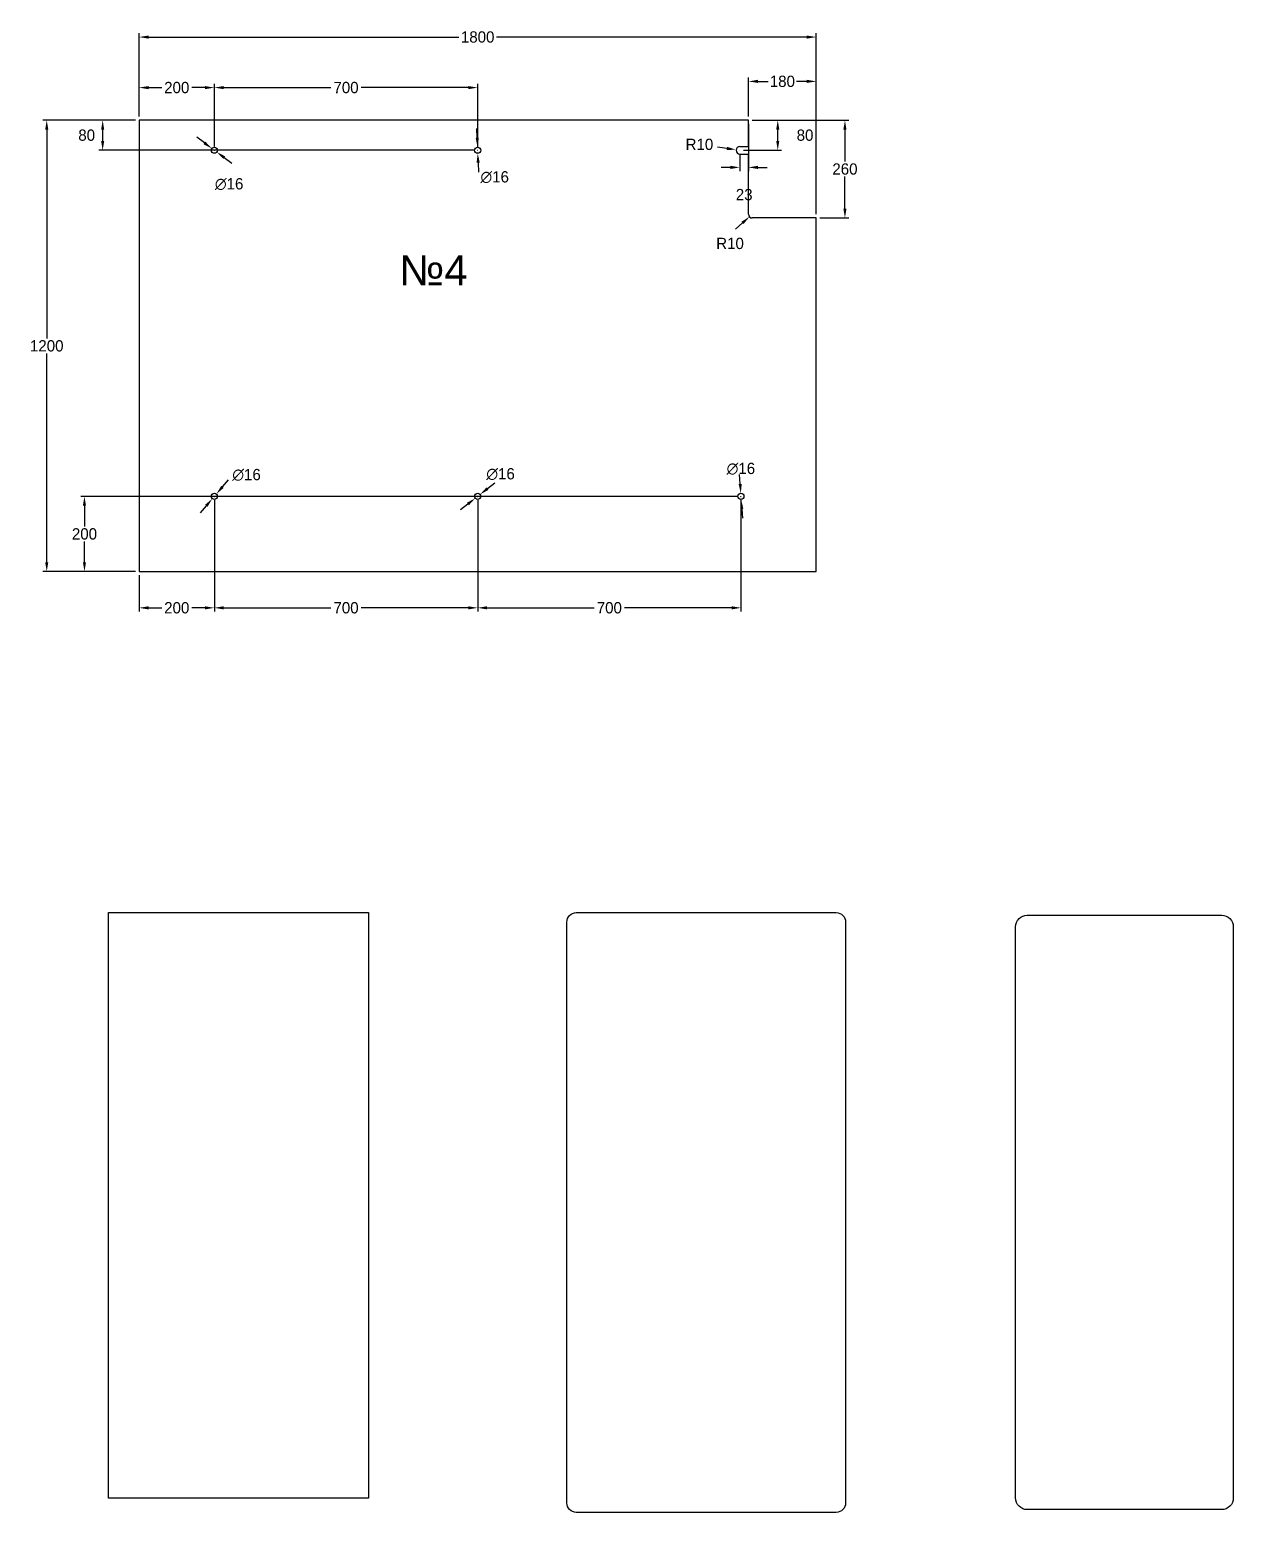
# Model space of a CAD drawing. Header units: millimetres. Extents: x 219 to 11522, y 414 to 4634.
# Drawn here: x 8322 to 11522, y 607 to 4549 of the extents above; entities that cross this region are included whole.
import ezdxf

# ---------------------------------------------------------------- set-up
doc = ezdxf.new("R2010")
doc.units = ezdxf.units.MM
doc.styles.add('ОФОРМИТЕЛЬ', font='txt', dxfattribs={"height": 30})
doc.dimstyles.new('ОФОРМИТЕЛЬ', dxfattribs={"dimtxt": 30, "dimasz": 25, "dimexe": 10, "dimexo": 10, "dimgap": 5, "dimtad": 0, "dimtih": 1, "dimtoh": 1, "dimdec": 0, "dimzin": 0, "dimdsep": 46, "dimtxsty": 'ОФОРМИТЕЛЬ', "dimcen": 0.09, "dimclrd": 256, "dimclre": 256, "dimclrt": 256, "dimadec": 0, "dimazin": 0, "dimtfac": 1, "dimtdec": 4, "dimtofl": 0, "dimtmove": 2, "dimatfit": 3, "dimfxl": 1, "dimtolj": 1, "dimtzin": 0, "dimarcsym": 0})

# ---------------------------------------------------------------- blocks, each defined once
blk = doc.blocks.new('*D55')
at = {"lineweight": -2, "transparency": 16777216}
for p, q in [((8612.6, 4318.1), (8612.6, 4539.1)), ((10412.6, 4058.1), (10412.6, 4539.1)), ((8637.6, 4529.1), (9462.6, 4529.1)), ((10387.6, 4529.1), (9562.6, 4529.1))]:
    blk.add_line(p, q, dxfattribs=at)
at = {"transparency": 16777216}
for points in [[(8637.6, 4533.2), (8637.6, 4524.9), (8612.6, 4529.1)], [(10387.6, 4533.2), (10387.6, 4524.9), (10412.6, 4529.1)]]:
    blk.add_solid(points, dxfattribs=at)
at = {"layer": 'DEFPOINTS', "color": 0, "transparency": 16777216}
for p in [(10412.6, 4529.1), (8612.6, 4308.1), (10412.6, 4048.1)]:
    blk.add_point(p, dxfattribs=at)
at = {"lineweight": 13, "transparency": 16777216, "insert": (9512.6, 4529.1), "char_height": 30, "attachment_point": 5, "style": 'ОФОРМИТЕЛЬ'}
blk.add_mtext('\\A1;1800', dxfattribs=at)
blk = doc.blocks.new('*D56')
at = {"lineweight": -2, "transparency": 16777216}
for p, q in [((8612.6, 4318.1), (8612.6, 4404.7)), ((8637.6, 4394.7), (8672.6, 4394.7)), ((8787.6, 4394.7), (8752.6, 4394.7)), ((8812.6, 4238.1), (8812.6, 4404.7))]:
    blk.add_line(p, q, dxfattribs=at)
at = {"transparency": 16777216}
for points in [[(8637.6, 4398.8), (8637.6, 4390.5), (8612.6, 4394.7)], [(8787.6, 4398.8), (8787.6, 4390.5), (8812.6, 4394.7)]]:
    blk.add_solid(points, dxfattribs=at)
at = {"layer": 'DEFPOINTS', "color": 0, "transparency": 16777216}
for p in [(8812.6, 4394.7), (8612.6, 4308.1), (8812.6, 4228.1)]:
    blk.add_point(p, dxfattribs=at)
at = {"lineweight": 13, "transparency": 16777216, "insert": (8712.6, 4394.7), "char_height": 30, "attachment_point": 5, "style": 'ОФОРМИТЕЛЬ'}
blk.add_mtext('\\A1;200', dxfattribs=at)
blk = doc.blocks.new('*D57')
at = {"lineweight": -2, "transparency": 16777216}
for p, q in [((8812.6, 4238.1), (8812.6, 4404.7)), ((8837.6, 4394.7), (9122.6, 4394.7)), ((9487.6, 4394.7), (9202.6, 4394.7)), ((9512.6, 4238.1), (9512.6, 4404.7))]:
    blk.add_line(p, q, dxfattribs=at)
at = {"transparency": 16777216}
for points in [[(8837.6, 4398.8), (8837.6, 4390.5), (8812.6, 4394.7)], [(9487.6, 4398.8), (9487.6, 4390.5), (9512.6, 4394.7)]]:
    blk.add_solid(points, dxfattribs=at)
at = {"layer": 'DEFPOINTS', "color": 0, "transparency": 16777216}
for p in [(9512.6, 4394.7), (8812.6, 4228.1), (9512.6, 4228.1)]:
    blk.add_point(p, dxfattribs=at)
at = {"lineweight": 13, "transparency": 16777216, "insert": (9162.6, 4394.7), "char_height": 30, "attachment_point": 5, "style": 'ОФОРМИТЕЛЬ'}
blk.add_mtext('\\A1;700', dxfattribs=at)
blk = doc.blocks.new('*D58')
at = {"lineweight": -2, "transparency": 16777216}
for p, q in [((10242.6, 4308.1), (10499, 4308.1)), ((10489, 4283.1), (10489, 4198.1)), ((10489, 4073.1), (10489, 4158.1)), ((10422.6, 4048.1), (10499, 4048.1))]:
    blk.add_line(p, q, dxfattribs=at)
at = {"transparency": 16777216}
for points in [[(10484.8, 4283.1), (10493.1, 4283.1), (10489, 4308.1)], [(10484.8, 4073.1), (10493.1, 4073.1), (10489, 4048.1)]]:
    blk.add_solid(points, dxfattribs=at)
at = {"layer": 'DEFPOINTS', "color": 0, "transparency": 16777216}
for p in [(10232.6, 4308.1), (10412.6, 4048.1), (10489, 4048.1)]:
    blk.add_point(p, dxfattribs=at)
at = {"lineweight": 13, "transparency": 16777216, "insert": (10489, 4178.1), "char_height": 30, "attachment_point": 5, "style": 'ОФОРМИТЕЛЬ'}
blk.add_mtext('\\A1;260', dxfattribs=at)
blk = doc.blocks.new('*D59')
at = {"lineweight": -2, "transparency": 16777216}
for p, q in [((10232.6, 4318.1), (10232.6, 4421.2)), ((10412.6, 4058.1), (10412.6, 4421.2)), ((10257.6, 4411.2), (10285.1, 4411.2)), ((10387.6, 4411.2), (10360.1, 4411.2))]:
    blk.add_line(p, q, dxfattribs=at)
at = {"transparency": 16777216}
for points in [[(10257.6, 4415.4), (10257.6, 4407.1), (10232.6, 4411.2)], [(10387.6, 4415.4), (10387.6, 4407.1), (10412.6, 4411.2)]]:
    blk.add_solid(points, dxfattribs=at)
at = {"layer": 'DEFPOINTS', "color": 0, "transparency": 16777216}
for p in [(10412.6, 4411.2), (10232.6, 4308.1), (10412.6, 4048.1)]:
    blk.add_point(p, dxfattribs=at)
at = {"lineweight": 13, "transparency": 16777216, "insert": (10322.6, 4411.2), "char_height": 30, "attachment_point": 5, "style": 'ОФОРМИТЕЛЬ'}
blk.add_mtext('\\A1;180', dxfattribs=at)
blk = doc.blocks.new('*D60')
at = {"lineweight": -2, "transparency": 16777216}
for p, q in [((10242.6, 4308.1), (10320.4, 4308.1)), ((10310.4, 4253.1), (10310.4, 4283.1)), ((10219.6, 4228.1), (10320.4, 4228.1))]:
    blk.add_line(p, q, dxfattribs=at)
at = {"transparency": 16777216}
for points in [[(10306.2, 4283.1), (10314.5, 4283.1), (10310.4, 4308.1)], [(10306.2, 4253.1), (10314.5, 4253.1), (10310.4, 4228.1)]]:
    blk.add_solid(points, dxfattribs=at)
at = {"layer": 'DEFPOINTS', "color": 0, "transparency": 16777216}
for p in [(10232.6, 4308.1), (10310.4, 4308.1), (10209.6, 4228.1)]:
    blk.add_point(p, dxfattribs=at)
at = {"lineweight": 13, "transparency": 16777216, "insert": (10382.9, 4268.1), "char_height": 30, "attachment_point": 5, "style": 'ОФОРМИТЕЛЬ'}
blk.add_mtext('\\A1;80', dxfattribs=at)
blk = doc.blocks.new('*D61')
at = {"lineweight": -2, "transparency": 16777216}
for p, q in [((10175, 4233.1), (10150.2, 4236.7)), ((10209.5, 4228.1), (10209.7, 4228.1)), ((10209.6, 4228), (10209.6, 4228.2))]:
    blk.add_line(p, q, dxfattribs=at)
at = {"transparency": 16777216}
blk.add_solid([(10175.6, 4237.3), (10174.4, 4229), (10199.7, 4229.5)], dxfattribs=at)
at = {"layer": 'DEFPOINTS', "color": 0, "transparency": 16777216}
for p in [(10199.7, 4229.5), (10209.6, 4228.1)]:
    blk.add_point(p, dxfattribs=at)
at = {"lineweight": 13, "transparency": 16777216, "insert": (10102.1, 4243.7), "char_height": 30, "attachment_point": 5, "style": 'ОФОРМИТЕЛЬ'}
blk.add_mtext('\\A1;R10', dxfattribs=at)
blk = doc.blocks.new('*D62')
at = {"lineweight": -2, "transparency": 16777216}
for p, q in [((10216.5, 4034.8), (10197.9, 4018.1)), ((10242.5, 4058.1), (10242.7, 4058.1)), ((10242.6, 4058), (10242.6, 4058.2))]:
    blk.add_line(p, q, dxfattribs=at)
at = {"transparency": 16777216}
blk.add_solid([(10213.7, 4037.9), (10219.3, 4031.7), (10235.2, 4051.5)], dxfattribs=at)
at = {"layer": 'DEFPOINTS', "color": 0, "transparency": 16777216}
for p in [(10235.2, 4051.5), (10242.6, 4058.1)]:
    blk.add_point(p, dxfattribs=at)
at = {"lineweight": 13, "transparency": 16777216, "insert": (10183.5, 3980.3), "char_height": 30, "attachment_point": 5, "style": 'ОФОРМИТЕЛЬ'}
blk.add_mtext('\\A1;R10', dxfattribs=at)
blk = doc.blocks.new('*D63')
at = {"lineweight": -2, "transparency": 16777216}
for p, q in [((10232.6, 4298.1), (10232.6, 4172.6)), ((10209.5, 4218.1), (10209.5, 4172.6)), ((10184.5, 4182.6), (10159.5, 4182.6)), ((10257.6, 4182.6), (10282.6, 4182.6))]:
    blk.add_line(p, q, dxfattribs=at)
at = {"transparency": 16777216}
for points in [[(10184.5, 4186.8), (10184.5, 4178.4), (10209.5, 4182.6)], [(10257.6, 4186.8), (10257.6, 4178.4), (10232.6, 4182.6)]]:
    blk.add_solid(points, dxfattribs=at)
at = {"layer": 'DEFPOINTS', "color": 0, "transparency": 16777216}
for p in [(10232.6, 4308.1), (10209.5, 4228.1), (10232.6, 4182.6)]:
    blk.add_point(p, dxfattribs=at)
at = {"lineweight": 13, "transparency": 16777216, "insert": (10221.1, 4110.1), "char_height": 30, "attachment_point": 5, "style": 'ОФОРМИТЕЛЬ'}
blk.add_mtext('\\A1;23', dxfattribs=at)
blk = doc.blocks.new('*D64')
at = {"lineweight": -2, "transparency": 16777216}
for p, q in [((8602.6, 4308.1), (8505.7, 4308.1)), ((8515.7, 4253.1), (8515.7, 4283.1)), ((9502.6, 4228.1), (8505.7, 4228.1))]:
    blk.add_line(p, q, dxfattribs=at)
at = {"transparency": 16777216}
for points in [[(8511.5, 4283.1), (8519.8, 4283.1), (8515.7, 4308.1)], [(8511.5, 4253.1), (8519.8, 4253.1), (8515.7, 4228.1)]]:
    blk.add_solid(points, dxfattribs=at)
at = {"layer": 'DEFPOINTS', "color": 0, "transparency": 16777216}
for p in [(8515.7, 4308.1), (8612.6, 4308.1), (9512.6, 4228.1)]:
    blk.add_point(p, dxfattribs=at)
at = {"lineweight": 13, "transparency": 16777216, "insert": (8473.2, 4268.1), "char_height": 30, "attachment_point": 5, "style": 'ОФОРМИТЕЛЬ'}
blk.add_mtext('\\A1;80', dxfattribs=at)
blk = doc.blocks.new('*D65')
at = {"lineweight": -2, "transparency": 16777216}
for p, q in [((10202.6, 3308.1), (8457.3, 3308.1)), ((8467.3, 3283.1), (8467.3, 3228.1)), ((8467.3, 3133.1), (8467.3, 3188.1)), ((8602.6, 3108.1), (8457.3, 3108.1))]:
    blk.add_line(p, q, dxfattribs=at)
at = {"transparency": 16777216}
for points in [[(8463.1, 3283.1), (8471.4, 3283.1), (8467.3, 3308.1)], [(8463.1, 3133.1), (8471.4, 3133.1), (8467.3, 3108.1)]]:
    blk.add_solid(points, dxfattribs=at)
at = {"layer": 'DEFPOINTS', "color": 0, "transparency": 16777216}
for p in [(10212.6, 3308.1), (8467.3, 3108.1), (8612.6, 3108.1)]:
    blk.add_point(p, dxfattribs=at)
at = {"lineweight": 13, "transparency": 16777216, "insert": (8467.3, 3208.1), "char_height": 30, "attachment_point": 5, "style": 'ОФОРМИТЕЛЬ'}
blk.add_mtext('\\A1;200', dxfattribs=at)
blk = doc.blocks.new('*D66')
at = {"lineweight": -2, "transparency": 16777216}
for p, q in [((8812.6, 3298.1), (8812.6, 3001.7)), ((8612.6, 3098.1), (8612.6, 3001.7)), ((8637.6, 3011.7), (8672.6, 3011.7)), ((8787.6, 3011.7), (8752.6, 3011.7))]:
    blk.add_line(p, q, dxfattribs=at)
at = {"transparency": 16777216}
for points in [[(8637.6, 3015.8), (8637.6, 3007.5), (8612.6, 3011.7)], [(8787.6, 3015.8), (8787.6, 3007.5), (8812.6, 3011.7)]]:
    blk.add_solid(points, dxfattribs=at)
at = {"layer": 'DEFPOINTS', "color": 0, "transparency": 16777216}
for p in [(8812.6, 3308.1), (8612.6, 3108.1), (8812.6, 3011.7)]:
    blk.add_point(p, dxfattribs=at)
at = {"lineweight": 13, "transparency": 16777216, "insert": (8712.6, 3011.7), "char_height": 30, "attachment_point": 5, "style": 'ОФОРМИТЕЛЬ'}
blk.add_mtext('\\A1;200', dxfattribs=at)
blk = doc.blocks.new('*D67')
at = {"lineweight": -2, "transparency": 16777216}
for p, q in [((8812.6, 3298.1), (8812.6, 3001.7)), ((9512.6, 3298.1), (9512.6, 3001.7)), ((8837.6, 3011.7), (9122.6, 3011.7)), ((9487.6, 3011.7), (9202.6, 3011.7))]:
    blk.add_line(p, q, dxfattribs=at)
at = {"transparency": 16777216}
for points in [[(8837.6, 3015.8), (8837.6, 3007.5), (8812.6, 3011.7)], [(9487.6, 3015.8), (9487.6, 3007.5), (9512.6, 3011.7)]]:
    blk.add_solid(points, dxfattribs=at)
at = {"layer": 'DEFPOINTS', "color": 0, "transparency": 16777216}
for p in [(8812.6, 3308.1), (9512.6, 3308.1), (9512.6, 3011.7)]:
    blk.add_point(p, dxfattribs=at)
at = {"lineweight": 13, "transparency": 16777216, "insert": (9162.6, 3011.7), "char_height": 30, "attachment_point": 5, "style": 'ОФОРМИТЕЛЬ'}
blk.add_mtext('\\A1;700', dxfattribs=at)
blk = doc.blocks.new('*D68')
at = {"lineweight": -2, "transparency": 16777216}
for p, q in [((9512.6, 3298.1), (9512.6, 3001.7)), ((10212.6, 3298.1), (10212.6, 3001.7)), ((9537.6, 3011.7), (9822.6, 3011.7)), ((10187.6, 3011.7), (9902.6, 3011.7))]:
    blk.add_line(p, q, dxfattribs=at)
at = {"transparency": 16777216}
for points in [[(9537.6, 3015.8), (9537.6, 3007.5), (9512.6, 3011.7)], [(10187.6, 3015.8), (10187.6, 3007.5), (10212.6, 3011.7)]]:
    blk.add_solid(points, dxfattribs=at)
at = {"layer": 'DEFPOINTS', "color": 0, "transparency": 16777216}
for p in [(9512.6, 3308.1), (10212.6, 3308.1), (10212.6, 3011.7)]:
    blk.add_point(p, dxfattribs=at)
at = {"lineweight": 13, "transparency": 16777216, "insert": (9862.6, 3011.7), "char_height": 30, "attachment_point": 5, "style": 'ОФОРМИТЕЛЬ'}
blk.add_mtext('\\A1;700', dxfattribs=at)
blk = doc.blocks.new('*D69')
at = {"lineweight": -2, "transparency": 16777216}
for p, q in [((8602.6, 4308.1), (8357, 4308.1)), ((8367, 4283.1), (8367, 3728.1)), ((8367, 3133.1), (8367, 3688.1)), ((8602.6, 3108.1), (8357, 3108.1))]:
    blk.add_line(p, q, dxfattribs=at)
at = {"transparency": 16777216}
for points in [[(8362.8, 4283.1), (8371.2, 4283.1), (8367, 4308.1)], [(8362.8, 3133.1), (8371.2, 3133.1), (8367, 3108.1)]]:
    blk.add_solid(points, dxfattribs=at)
at = {"layer": 'DEFPOINTS', "color": 0, "transparency": 16777216}
for p in [(8612.6, 4308.1), (8367, 3108.1), (8612.6, 3108.1)]:
    blk.add_point(p, dxfattribs=at)
at = {"lineweight": 13, "transparency": 16777216, "insert": (8367, 3708.1), "char_height": 30, "attachment_point": 5, "style": 'ОФОРМИТЕЛЬ'}
blk.add_mtext('\\A1;1200', dxfattribs=at)
blk = doc.blocks.new('*D70')
at = {"lineweight": -2, "transparency": 16777216}
for p, q in [((8786.1, 4247.7), (8766, 4262.6)), ((8812.5, 4228.1), (8812.7, 4228.1)), ((8812.6, 4228), (8812.6, 4228.2)), ((8839.1, 4208.5), (8859.2, 4193.6))]:
    blk.add_line(p, q, dxfattribs=at)
at = {"transparency": 16777216}
for points in [[(8788.6, 4251.1), (8783.6, 4244.4), (8806.2, 4232.9)], [(8841.6, 4211.8), (8836.7, 4205.1), (8819.1, 4223.3)]]:
    blk.add_solid(points, dxfattribs=at)
at = {"layer": 'DEFPOINTS', "color": 0, "transparency": 16777216}
for p in [(8806.2, 4232.9), (8819.1, 4223.3)]:
    blk.add_point(p, dxfattribs=at)
at = {"lineweight": 13, "transparency": 16777216, "insert": (8851.9, 4138.1), "char_height": 30, "attachment_point": 5, "style": 'ОФОРМИТЕЛЬ'}
blk.add_mtext('\\A1;∅16', dxfattribs=at)
blk = doc.blocks.new('*D71')
at = {"lineweight": -2, "transparency": 16777216}
for p, q in [((9511.5, 4261.1), (9510.6, 4286.1)), ((9512.5, 4228.1), (9512.7, 4228.1)), ((9512.6, 4228), (9512.6, 4228.2)), ((9513.8, 4195.1), (9514.6, 4170.1))]:
    blk.add_line(p, q, dxfattribs=at)
at = {"transparency": 16777216}
for points in [[(9515.6, 4261.2), (9507.3, 4260.9), (9512.3, 4236.1)], [(9517.9, 4195.3), (9509.6, 4195), (9512.9, 4220.1)]]:
    blk.add_solid(points, dxfattribs=at)
at = {"layer": 'DEFPOINTS', "color": 0, "transparency": 16777216}
for p in [(9512.3, 4236.1), (9512.9, 4220.1)]:
    blk.add_point(p, dxfattribs=at)
at = {"lineweight": 13, "transparency": 16777216, "insert": (9557.9, 4156.5), "char_height": 30, "attachment_point": 5, "style": 'ОФОРМИТЕЛЬ'}
blk.add_mtext('\\A1;∅16', dxfattribs=at)
blk = doc.blocks.new('*D72')
at = {"lineweight": -2, "transparency": 16777216}
for p, q in [((8834, 3333.2), (8850.3, 3352.2)), ((8791.2, 3283), (8775, 3264)), ((8812.5, 3308.1), (8812.7, 3308.1)), ((8812.6, 3308), (8812.6, 3308.2))]:
    blk.add_line(p, q, dxfattribs=at)
at = {"transparency": 16777216}
for points in [[(8830.9, 3335.9), (8837.2, 3330.5), (8817.8, 3314.2)], [(8788, 3285.7), (8794.4, 3280.3), (8807.4, 3302)]]:
    blk.add_solid(points, dxfattribs=at)
at = {"layer": 'DEFPOINTS', "color": 0, "transparency": 16777216}
for p in [(8817.8, 3314.2), (8807.4, 3302)]:
    blk.add_point(p, dxfattribs=at)
at = {"lineweight": 13, "transparency": 16777216, "insert": (8898.2, 3365), "char_height": 30, "attachment_point": 5, "style": 'ОФОРМИТЕЛЬ'}
blk.add_mtext('\\A1;∅16', dxfattribs=at)
blk = doc.blocks.new('*D73')
at = {"lineweight": -2, "transparency": 16777216}
for p, q in [((9538.6, 3328.5), (9558.2, 3343.9)), ((9486.7, 3287.7), (9467, 3272.3)), ((9512.5, 3308.1), (9512.7, 3308.1)), ((9512.6, 3308), (9512.6, 3308.2))]:
    blk.add_line(p, q, dxfattribs=at)
at = {"transparency": 16777216}
for points in [[(9536, 3331.8), (9541.1, 3325.2), (9518.9, 3313)], [(9484.1, 3291), (9489.2, 3284.4), (9506.3, 3303.2)]]:
    blk.add_solid(points, dxfattribs=at)
at = {"layer": 'DEFPOINTS', "color": 0, "transparency": 16777216}
for p in [(9518.9, 3313), (9506.3, 3303.2)]:
    blk.add_point(p, dxfattribs=at)
at = {"lineweight": 13, "transparency": 16777216, "insert": (9573.5, 3367.2), "char_height": 30, "attachment_point": 5, "style": 'ОФОРМИТЕЛЬ'}
blk.add_mtext('\\A1;∅16', dxfattribs=at)
blk = doc.blocks.new('*D74')
at = {"lineweight": -2, "transparency": 16777216}
for p, q in [((10210.6, 3341), (10209, 3366)), ((10212.5, 3308.1), (10212.7, 3308.1)), ((10212.6, 3308), (10212.6, 3308.2)), ((10214.7, 3275.2), (10216.2, 3250.2))]:
    blk.add_line(p, q, dxfattribs=at)
at = {"transparency": 16777216}
for points in [[(10214.7, 3341.3), (10206.4, 3340.8), (10212.1, 3316.1)], [(10218.8, 3275.4), (10210.5, 3274.9), (10213.1, 3300.1)]]:
    blk.add_solid(points, dxfattribs=at)
at = {"layer": 'DEFPOINTS', "color": 0, "transparency": 16777216}
for p in [(10212.1, 3316.1), (10213.1, 3300.1)]:
    blk.add_point(p, dxfattribs=at)
at = {"lineweight": 13, "transparency": 16777216, "insert": (10212.4, 3381.4), "char_height": 30, "attachment_point": 5, "style": 'ОФОРМИТЕЛЬ'}
blk.add_mtext('\\A1;∅16', dxfattribs=at)

msp = doc.modelspace()

# ---------------------------------------------------------------- linework, layer by layer
at = {"color": 7}
for p, q in [((8612.6, 4308.1), (8612.6, 3108.1)), ((10232.6, 4308.1), (8612.6, 4308.1)), ((10232.6, 4238.1), (10232.6, 4308.1)), ((10209.6, 4238.1), (10232.6, 4238.1)), ((10209.6, 4218.1), (10232.6, 4218.1)), ((10232.6, 4058.1), (10232.6, 4218.1)), ((10412.6, 4048.1), (10242.6, 4048.1)), ((10412.6, 3108.1), (10412.6, 4048.1)), ((8612.6, 3108.1), (10412.6, 3108.1))]:
    msp.add_line(p, q, dxfattribs=at)
msp.add_lwpolyline([(8531.4, 2201.4), (9222.2, 2201.4), (9222.2, 644.8), (8531.4, 644.8)], close=True)
for points in [[(9774.7, 2201.4), (10465.8, 2201.4, -0.414214), (10490.8, 2176.4), (10490.8, 632.1, -0.414214), (10465.8, 607.1), (9774.7, 607.1, -0.414214), (9749.7, 632.1), (9749.7, 2176.4, -0.414214)], [(10973.7, 2194.7), (11490.5, 2194.7, -0.414214), (11521.5, 2163.7), (11521.5, 645.4, -0.414214), (11490.5, 614.4), (10973.7, 614.4, -0.414214), (10942.7, 645.4), (10942.7, 2163.7, -0.414214)]]:
    msp.add_lwpolyline(points, format="xyb", close=True)
for centre in [(8812.6, 4228.1), (9512.6, 4228.1), (8812.6, 3308.1), (9512.6, 3308.1), (10212.6, 3308.1)]:
    msp.add_circle(centre, 8, dxfattribs=at)
for centre, start in [((10209.6, 4228.1), 90), ((10242.6, 4058.1), 180)]:
    msp.add_arc(centre, 10, start, 270, dxfattribs=at)

# ---------------------------------------------------------------- texts
at = {"color": 7, "lineweight": 13, "insert": (9304.1, 3949.1), "char_height": 80, "attachment_point": 1, "style": 'ОФОРМИТЕЛЬ'}
msp.add_mtext_dynamic_manual_height_columns('{\\fArial|b0|i0|c204|p34;№4}', width=336.967, gutter_width=150, heights=[0], dxfattribs=at)

# ---------------------------------------------------------------- dimensions: what is measured, and where the dimension line sits
at = {"color": 7, "lineweight": 13}
for base, p1, p2, picture, middle in [((10412.6, 4529.1), (8612.6, 4308.1), (10412.6, 4048.1), '*D55', (9512.6, 4529.1)), ((10412.6, 4411.2), (10232.6, 4308.1), (10412.6, 4048.1), '*D59', (10322.6, 4411.2)), ((8812.6, 4394.7), (8612.6, 4308.1), (8812.6, 4228.1), '*D56', (8712.6, 4394.7)), ((9512.6, 4394.7), (8812.6, 4228.1), (9512.6, 4228.1), '*D57', (9162.6, 4394.7)), ((10232.6, 4182.6), (10209.5, 4228.1), (10232.6, 4308.1), '*D63', (10221.1, 4110.1)), ((8812.6, 3011.7), (8612.6, 3108.1), (8812.6, 3308.1), '*D66', (8712.6, 3011.7)), ((9512.6, 3011.7), (8812.6, 3308.1), (9512.6, 3308.1), '*D67', (9162.6, 3011.7)), ((10212.6, 3011.7), (9512.6, 3308.1), (10212.6, 3308.1), '*D68', (9862.6, 3011.7))]:
    dim = msp.add_linear_dim(base=base, p1=p1, p2=p2, dimstyle='ОФОРМИТЕЛЬ', dxfattribs=at)
    dim.commit()
    dim.dimension.update_dxf_attribs({"geometry": picture, "text_midpoint": middle})
for base, p1, p2, picture, middle in [((8367, 3108.1), (8612.6, 4308.1), (8612.6, 3108.1), '*D69', (8367, 3708.1)), ((8515.7, 4308.1), (9512.6, 4228.1), (8612.6, 4308.1), '*D64', (8473.2, 4268.1)), ((10310.4, 4308.1), (10209.6, 4228.1), (10232.6, 4308.1), '*D60', (10382.9, 4268.1)), ((10489, 4048.1), (10232.6, 4308.1), (10412.6, 4048.1), '*D58', (10489, 4178.1)), ((8467.3, 3108.1), (10212.6, 3308.1), (8612.6, 3108.1), '*D65', (8467.3, 3208.1))]:
    dim = msp.add_linear_dim(base=base, p1=p1, p2=p2, angle=90, dimstyle='ОФОРМИТЕЛЬ', dxfattribs=at)
    dim.commit()
    dim.dimension.update_dxf_attribs({"geometry": picture, "text_midpoint": middle})
for p1, p2, picture, middle in [((8806.2, 4232.9), (8819.1, 4223.3), '*D70', (8851.9, 4138.1)), ((9512.3, 4236.1), (9512.9, 4220.1), '*D71', (9557.9, 4156.5)), ((10213.1, 3300.1), (10212.1, 3316.1), '*D74', (10212.4, 3381.4)), ((8807.4, 3302), (8817.8, 3314.2), '*D72', (8898.2, 3365)), ((9506.3, 3303.2), (9518.9, 3313), '*D73', (9573.5, 3367.2))]:
    dim = msp.add_diameter_dim_2p(p1=p1, p2=p2, dimstyle='ОФОРМИТЕЛЬ', dxfattribs=at)
    dim.commit()
    dim.dimension.update_dxf_attribs({"geometry": picture, "text_midpoint": middle, "dimtype": 163})
for center, mpoint, picture, middle in [((10209.6, 4228.1), (10199.7, 4229.5), '*D61', (10102.1, 4243.7)), ((10242.6, 4058.1), (10235.2, 4051.5), '*D62', (10183.5, 3980.3))]:
    dim = msp.add_radius_dim(center=center, mpoint=mpoint, dimstyle='ОФОРМИТЕЛЬ', dxfattribs=at)
    dim.commit()
    dim.dimension.update_dxf_attribs({"geometry": picture, "text_midpoint": middle, "dimtype": 164})

doc.saveas('drawing.dxf')
